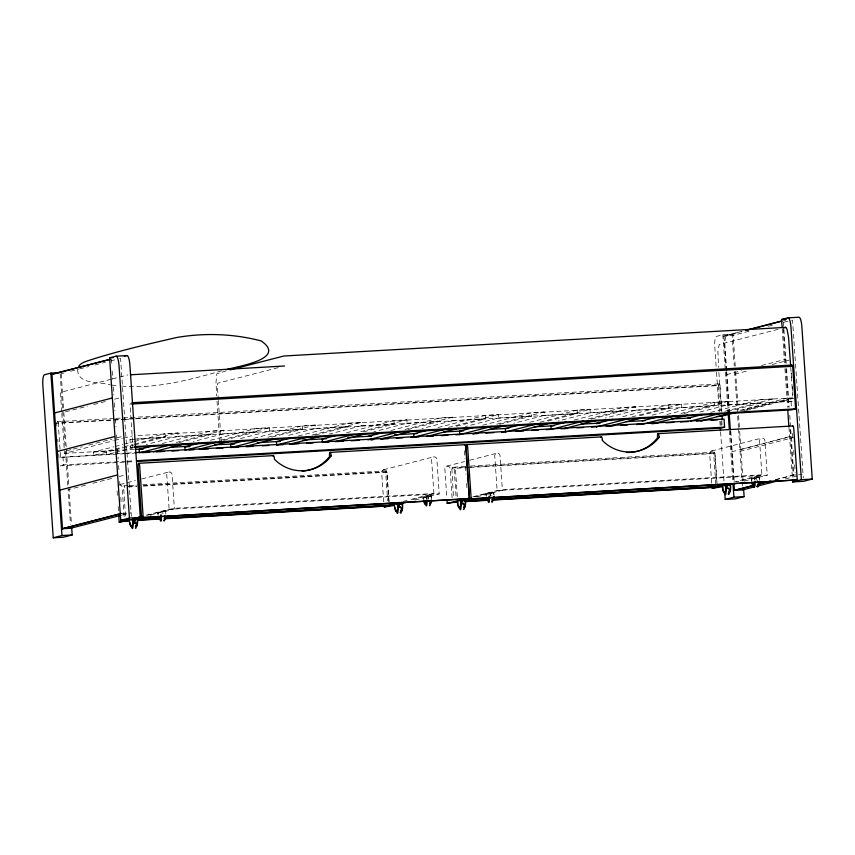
<?xml version="1.0" encoding="UTF-8"?>
<svg xmlns="http://www.w3.org/2000/svg" width="855" height="855" viewBox="0 0 855 855"><rect width="100%" height="100%" fill="white"/><g stroke="black" fill="none" stroke-linecap="round" stroke-linejoin="round"><path stroke-width="0.64" stroke-dasharray="4.28 3.21" d="M77.581 369.659C77.848 385.21 100.42 381.383 110.413 384.942M128.058 485.587L124.061 485.811L123.622 486.955L125.546 517.019M387.037 472.772L386.257 470.849L385.765 473.093L387.657 500.741M465.366 466.338L451.793 467.439L453.535 498.305M715.026 454.048L714.246 452.135L713.754 454.379L715.913 485.971M741.456 449.281L789.56 436.584M726.28 370.632L723.929 336.036L741.798 331.398M726.558 374.618L741.445 370.749M761.516 365.534L785.296 359.367M740.024 410.325L787.594 397.96M731.816 451.782L791.217 436.488M775.303 479.751L793.183 475.102L789.924 427.211M61.496 373.582L64.082 372.919M70.538 371.262L78.286 369.264M79.568 368.933L88.61 366.603M95.065 364.946L105.4 362.285M110.562 360.949L117.017 359.292M111.129 379.235L60.929 392.274L60.449 393.524L61.71 412.142M112.4 378.904L127.758 374.95M221.669 370.846C188.528 380.08 154.285 389.549 119.508 385.851M65.418 411.832L87.37 406.178M93.826 404.522L108.029 400.867M114.485 399.2L119.647 397.874M226.319 370.835L216.828 373.806L216.005 382.035L216.657 395.918M278.196 367.65L218.046 383.136L217.277 384.568L218.271 399.2M66.754 450.745L71.916 449.42M73.209 449.089L82.251 446.759M88.706 445.092L111.952 439.107M117.114 437.781L122.276 436.445M61.806 413.478L64.52 453.374L113.266 440.827M114.549 440.496L122.244 438.519M123.526 438.188L132.504 435.879M721.802 411.757L719.985 385.156L58.236 422.926L60.587 457.361L125.61 453.171M133.198 447.454L130.537 447.603L129.981 439.481L165.304 436.991L165.068 433.613L177.915 432.876L178.139 436.264L146.216 444.482M114.089 450.179L93.526 455.48L93.291 452.092L113.801 446.812M115.083 446.481L122.778 444.504M124.05 444.173L133.027 441.864M134.31 441.533L165.068 433.613M93.291 452.092L106.138 451.355L113.833 449.377M115.115 449.046L122.799 447.069M124.082 446.738L133.059 444.429M134.342 444.098L177.915 432.876M115.372 449.848L133.369 445.22M134.652 444.889L165.304 436.991M126.166 461.294L63.516 464.864L59.561 465.89L126.134 462.085M130.537 447.603L132.91 446.994L130.013 404.436A4.713 1.112 86.7 0 1 130.43 403.036M114.078 452.755L106.373 454.742L106.138 451.355M115.372 452.423L133.359 447.796M162.151 443.542L210.854 430.995L223.7 430.268L223.935 433.645L193.283 441.543M176.28 442.473L223.7 430.268M179.155 442.601L211.089 434.383L210.854 430.995M210.501 440.261L256.639 428.387L269.485 427.65L269.72 431.038L237.786 439.256M220.782 440.197L269.485 427.65M223.647 440.325L256.874 431.764L256.639 428.387M253.721 438.316L302.424 425.769L315.271 425.042L315.506 428.419L286.136 435.986M267.85 437.247L315.271 425.042M272.008 437.044L302.659 429.157L302.424 425.769M85.489 485.18L68.09 489.659L70.452 524.254M92.949 483.257L114.217 477.785M119.112 476.524L125.097 474.985M298.224 436.029L348.209 423.161L361.056 422.423L361.291 425.811L329.357 434.03M119.999 484.539L135.347 480.585M141.748 478.939L168.627 472.024M312.353 434.971L361.056 422.423M315.217 435.099L348.445 426.538L348.209 423.161M735.236 366.111L733.056 334.155L722.849 334.743L716.501 336.378A10.014 2.373 86.7 0 0 714.812 347.141L716.169 367.009M346.574 432.758L393.995 420.542L406.841 419.816L407.076 423.193L373.849 431.754M723.929 336.036L742.001 331.387M733.056 334.155L726.707 335.791A10.014 2.373 86.7 0 0 725.029 346.564L726.654 370.397M748.948 331.248L732.158 335.566L734.242 366.164M768.314 326.257L773.476 324.932M783.811 322.271L790.266 320.604M360.703 431.69L406.841 419.816M363.578 431.818L394.23 423.93L393.995 420.542M778.093 329.335L719.226 344.501L717.901 351.501L718.521 367.276M390.81 430.546L439.78 417.935L452.626 417.197L452.861 420.585L422.049 428.515M404.939 429.477L452.626 417.197M407.91 429.584L440.015 421.312L439.78 417.935M438.07 427.553L485.565 415.316L498.412 414.59L498.647 417.967L465.377 426.538M448.351 427.479L498.412 414.59M456.388 426.271L485.8 418.704L485.565 415.316M122.372 514.945L127.534 513.609M482.648 425.245L531.35 412.709L544.197 411.971L544.432 415.359L513.78 423.246M496.776 424.187L544.197 411.971M146.098 515.223L169.13 509.291L439.224 493.88L436.841 458.857A2.768 2.693 75.6 0 0 431.572 459.167L433.955 494.179L410.977 500.09M499.651 424.315L531.586 416.086L531.35 412.709M147.541 515.212L174.356 508.308L433.913 493.495L408.38 500.079M157.983 515.159L157.79 512.209L165.902 511.108L166.094 514.058M150.149 515.234L174.399 508.992L172.015 473.98A2.768 2.693 75.6 0 0 166.746 474.279L169.13 509.291M165.763 514.079L165.592 511.472L158.143 512.53L158.314 515.138M529.715 422.306L577.136 410.09L589.982 409.363L590.217 412.741L558.283 420.97M539.997 422.231L589.982 409.363M548.002 421.034L577.371 413.478L577.136 410.09M734.787 374.148L747.708 370.824M772.236 364.508L789.026 360.179M574.111 420.051L622.921 407.482L635.767 406.745L636.002 410.133L605.287 418.042M383.542 469.758L433.453 456.901M588.24 418.982L635.767 406.745M591.147 419.1L623.156 410.86L622.921 407.482M622.878 416.663L668.706 404.864L681.553 404.137L681.788 407.514L650.057 415.69M631.898 416.919L681.553 404.137M639.764 415.765L668.941 408.252L668.706 404.864M446.705 466.157L464.618 461.54M469.737 460.225L496.616 453.3M666.836 414.525L714.491 402.256L727.338 401.519L727.573 404.907L698.065 412.505M680.965 413.457L727.338 401.519M683.925 413.564L714.727 405.633L714.491 402.256M710.623 412.431L760.277 399.638L773.123 398.911L773.358 402.288L741.627 410.464M724.751 411.362L773.123 398.911M727.498 411.522L760.512 403.026L760.277 399.638M743.786 410.486L792.831 397.864L791.121 372.769M746.458 410.4L795.524 397.767M403.271 501.393L407.108 500.399M129.981 439.481L793.451 401.145L773.358 402.288M423.813 499.886L423.642 497.279L426.805 496.466L431.091 496.221L431.273 498.828M414.921 500.132L439.224 493.88M423.642 497.279L431.091 496.221M472.804 496.83L497.118 490.567L767.224 475.156L764.83 440.143A2.768 2.693 75.6 0 0 759.561 440.443L761.944 475.455L736.422 482.028M474.258 496.83L502.345 489.594L761.901 474.782L733.814 482.017M476.855 496.851L502.387 490.268L500.004 455.255A2.768 2.693 75.6 0 0 494.735 455.555L497.118 490.567M486.303 496.413L486.132 493.816L493.581 492.747L493.763 495.355M711.531 451.034L761.442 438.188M740.056 451.312L793.461 437.557M751.802 481.162L751.63 478.554L754.794 477.742L759.08 477.496L759.261 480.104M744.181 481.087L767.224 475.156M759.08 477.496L751.63 478.554M775.763 479.719L793.846 475.07L790.576 427.179M785.296 478.918L799.5 475.262M119.604 358.619L120.587 358.566L126.935 451.697M783.319 320.743L785.67 320.604M791.559 320.272L792.542 320.219L803.294 477.924M722.935 336.101L733.152 335.513M57.349 421.686L114.602 418.416M115.938 418.341L719.098 383.916M56.836 425.993L56.654 423.332L123.227 419.527M124.563 419.452L133.882 418.918M135.208 418.843L718.403 385.562A4.713 1.112 86.7 0 1 719.985 385.156M792.831 397.864L136.49 435.644M178.139 436.264L211.089 434.383M223.935 433.645L256.874 431.764M269.72 431.038L302.659 429.157M315.506 428.419L348.445 426.538M361.291 425.811L394.23 423.93M407.076 423.193L440.015 421.312M452.861 420.585L485.8 418.704M498.647 417.967L531.586 416.086M544.432 415.359L577.371 413.478M590.217 412.741L623.156 410.86M636.002 410.133L668.941 408.252M681.788 407.514L714.727 405.633M727.573 404.907L760.512 403.026M64.52 453.374L113.704 450.574M115.03 450.5L133.637 449.431M126.935 453.097L133.604 452.712M60.587 457.361L123.505 453.77M124.819 453.695L134.043 453.161M127.491 461.219L134.16 460.834M127.459 462.01L134.117 461.636M129.394 485.512L137.377 485.052M142.7 484.753L386.257 470.849M470.688 466.028L714.246 452.135M127.31 486.538L136.629 486.014M143.277 485.629L386.845 471.736L388.972 501.543M452.06 467.097L452.637 467.974L465.943 467.215M467.279 467.14L714.833 453.011L717.046 483.706M128.72 486.955L136.715 486.495M143.362 486.121L386.952 472.216L389.014 501.821M468.69 467.557L455.384 468.316L457.436 497.92M470.026 467.482L714.94 453.503L717.003 483.107M121.891 513.417L131.104 512.893M792.2 475.166L797.373 474.867M798.549 474.803L802.076 474.6M165.902 511.108L160.954 511.397L161.157 514.336A7.364 1.742 86.7 0 1 161.082 515.64M165.592 511.472L161.306 511.718L161.488 514.325M493.581 492.747L489.295 492.993L489.477 495.601M111.695 385.135L118.204 385.733M124.061 485.811L124.841 487.735M452.637 467.974L452.829 469.01M791.548 373.336L791.912 378.626M792.457 386.578L792.991 394.518M790.757 367.479L791.035 371.444M791.067 401.754L791.463 407.557M792.489 433.464L793.013 441.276M793.632 450.393L794.081 456.901M794.616 464.703L795.15 472.516M783.415 322.079L786.226 363.311M786.589 368.633L789.218 407.215M789.764 415.199L790.49 425.843M783.212 328.758L785.563 363.354M785.927 368.676L788.556 407.258M782.218 328.822L784.58 363.407M784.943 368.729L787.573 407.311M788.93 427.265L792.425 478.544M759.582 480.083L759.39 477.143L754.441 477.421L754.58 479.388M756.354 479.922L756.215 477.956L751.278 478.244L751.481 481.183M754.794 477.742L754.976 480.35M735.599 371.433L738.228 410.015M738.592 415.338L739.586 429.969M739.682 431.305L743.038 480.521M734.605 371.487L738.421 427.361M738.506 428.697L742.044 480.585M742.14 481.91L742.407 485.907M726.739 371.722L729.454 411.447M730.801 431.315L734.231 481.632M726.376 371.957L729.091 411.875M730.362 430.493L733.9 482.38M722.849 334.743L725.297 370.685M725.382 372.021L728.107 411.928M729.379 430.557L732.917 482.434M718.884 372.556L721.492 410.86M721.748 420.788L722.069 425.427M718.403 385.562L720.124 410.827M720.851 421.472L721.118 425.459M716.533 372.299L719.237 412.035M719.867 421.301L720.145 425.277M720.594 431.893L724.025 482.22M711.691 483.118L709.65 453.3A2.768 2.693 75.6 0 1 714.919 453M494.083 495.344L493.891 492.395L488.942 492.672L489.146 495.622M490.92 496.157L490.717 493.207L485.779 493.495L485.907 495.451M490.407 493.57L490.588 496.178M464.404 450.884L464.938 458.697M465.473 466.509L466.007 474.311M466.627 483.428L467.065 489.936M454.197 469.192L456.175 498.155M452.124 497.941L450.093 468.113A2.768 2.693 75.6 0 0 444.824 468.412L446.855 498.241M431.593 498.807L431.401 495.857L426.453 496.146L426.656 499.085M428.366 498.636L428.227 496.68L423.289 496.958L423.417 498.925M427.917 497.033L428.099 499.641M426.805 496.466L426.987 499.064M383.703 501.842L381.661 472.013A2.768 2.693 75.6 0 1 386.93 471.714M218.367 400.535L221.263 443.104M217.02 401.198L219.724 440.817M162.728 511.931L162.867 513.898M127.032 453.022L131.339 516.281M124.135 516.655L122.105 486.826A2.768 2.693 75.6 0 0 119.935 484.806M111.364 359.089L111.642 363.086M112.176 371.07L112.721 379.054M113.266 387.026L113.811 395.01M114.356 402.994L114.901 410.977M115.446 418.961L115.991 426.944M116.537 434.928L117.082 442.911M117.53 449.559L118.172 458.868M118.621 465.526L119.069 472.174M119.711 481.493L120.16 488.141M120.801 497.45L121.25 504.108M117.103 491.016L117.541 497.503M118.161 506.577L118.514 511.771M61.197 373.859L63.73 411.116M63.826 412.441L71.446 524.201M60.203 373.924L65.279 448.415M65.461 451.077L67.823 485.672M62.96 456.741L63.516 464.864M57.745 439.288L57.926 441.95M58.739 453.92L59.016 457.906M56.654 423.332A4.713 1.112 86.7 0 1 58.236 422.926M757.038 480.788A3.206 0.759 86.7 0 1 757.637 480.959M491.732 495.889A3.206 0.759 86.7 0 1 491.935 495.943M160.099 515.319A3.206 0.759 86.7 0 1 160.847 515.127"/><path stroke-width="1.28" d="M164.951 517.767L165.165 518.729L165.218 517.67M430.482 502.248L430.503 503.189M331.377 455.544L330.297 457.115A39.138 37.983 75.6 0 1 275.438 460.247L274.466 459.156M78.852 366.175C80.659 363.193 84.164 362.189 87.199 360.981C116.451 351.384 146.558 344.447 176.525 337.533C204.591 332.67 233.714 333.707 261.277 340.953C287.59 359.367 236.172 366.474 226.821 369.52M117.605 474.931L59.861 490.129M109.429 359.463L50.979 374.447M54.602 412.965L112.112 398.035M56.9 451.568L114.41 436.627M745.635 330.404L781.385 321.117M110.071 359.421L51.973 374.394L62.49 528.711L121.228 513.46L120.234 513.513M733.996 483.716L734.445 490.364L754.88 485.052M758.706 484.058L767.651 481.739M109.622 357.828L115.97 356.204L126.839 355.573A10.014 2.373 86.7 0 1 129.907 365.117L140.295 517.414L131.574 519.658L120.705 520.278L109.622 357.828L113.245 357.625M59.829 372.577L50.894 373.09L44.546 374.725A10.014 2.373 86.7 0 0 42.857 385.487L53.245 537.784L63.452 537.207L72.173 534.952L71.713 528.187L61.507 528.775M124.306 356.236L126.839 355.573M230.166 369.841L283.913 356.001L785.766 327.358L787.038 329.25L788.534 337.233L790.672 366.164M170.156 444.921L139.312 452.861L139.076 449.484L153.184 445.85M153.44 451.803L183.002 444.183M215.941 442.313L185.097 450.254L184.862 446.866L198.969 443.232M199.226 449.185L228.787 441.575M244.754 440.624L230.647 444.258L230.882 447.635L260.444 440.026M245.011 446.577L274.573 438.957M289.257 438.337L276.432 441.64L276.667 445.028L283.091 444.653M276.667 445.028L306.229 437.418M289.514 444.29L320.358 436.349M782.133 327.486L781.588 319.481L787.925 317.846L798.794 317.226A10.014 2.373 86.7 0 1 801.872 326.77L812.25 479.067L803.529 481.312L792.66 481.931L792.5 479.676M335.042 435.729L322.217 439.032L322.453 442.409L352.014 434.8M745.881 330.383L782.026 321.074M335.299 441.682L364.861 434.062M783.212 328.021L785.766 327.358M367.607 436.52L380.496 433.196M367.842 439.898L397.564 432.245M380.689 439.171L410.411 431.508M426.517 430.525L413.681 433.827L413.916 437.215L446.096 428.932M62.49 528.711L120.598 513.748M70.73 528.24L121.079 515.276M456.367 428.857L426.763 436.478L433.314 436.082M472.398 427.885L459.573 431.187L459.808 434.575L455.833 434.8M120.705 520.278L129.426 518.034L140.295 517.414M53.245 537.784L61.966 535.54L72.173 534.952M118.781 515.661L119.219 522.149L129.458 519.509M138.414 517.2L142.251 516.206M459.808 434.575L491.935 426.303M129.725 520.492L119.219 522.149M137.377 518.525L143.758 516.88M131.841 519.733L137.153 518.793L137.334 521.4A7.364 1.742 86.7 0 1 135.357 525.921M273.418 455.619L138.692 463.303A3.399 0.802 86.7 0 0 138.136 466.894L141.588 517.66L469.277 498.636L465.815 447.87A3.399 0.802 86.7 0 0 464.596 444.857M502.216 426.228L472.655 433.838L477.924 433.538M518.183 425.277L505.358 428.579L505.594 431.957L501.639 432.181M505.594 431.957L537.72 423.685M518.44 431.23L548.002 423.61M550.994 426.004L566.405 422.028M583.42 421.098L551.219 429.392L551.069 427.126M564.065 428.654L596.266 420.361M612.693 419.292L596.138 423.556L599.996 423.332M596.373 426.934L629.547 418.394M609.22 426.207L642.394 417.657M642.361 420.831L657.816 416.845M642.586 424.208L674.884 415.893M687.73 415.167L652.867 423.631M702.992 414.397L687.709 418.33L690.284 418.18M690.498 421.055L719.846 413.499M700.79 420.981L733.964 412.431M736.048 412.484L721.855 416.139L716.522 416.438M164.278 517.841L389.239 505.006L399.445 502.377M402.042 502.398L384.055 507.026L394.444 505.412M396.998 504.749L405.954 502.441M396.891 504.61L402.203 503.67L402.384 506.278A7.364 1.742 86.7 0 1 400.407 510.798M134.94 452.637L724.046 419.014L724.602 427.137L721.299 428.12L136.779 461.476M791.388 365.555A4.713 1.112 86.7 0 1 792.681 366.303L795.588 408.861L791.623 409.876L134.534 447.379M446.941 499.534L447.208 503.424L465.131 498.807M465.323 499.128L469.149 498.144M469.277 498.636L141.588 517.66M457.714 501.778L447.208 503.424M460.268 501.116L471.746 498.166M463.699 507.539A7.364 1.742 86.7 0 0 465.323 502.687L465.141 500.079L461.967 500.891L462.149 503.499M601.407 436.894L466.68 444.589A3.399 0.802 86.7 0 0 466.125 448.17L469.577 498.935L797.266 479.922L793.803 429.157A3.399 0.802 86.7 0 0 792.585 426.143M492.266 499.128L717.227 486.292L727.434 483.652M731.314 483.342L712.044 488.312L722.432 486.687M724.987 486.035L735.225 483.396M728.749 492.405A7.364 1.742 86.7 0 0 730.373 487.553L730.191 484.945L727.028 485.768L727.199 488.376M734.445 490.364L753.811 485.373M758.984 484.048L770.601 481.055M742.685 489.894L754.302 486.901M756.889 486.239L777.548 480.916M797.266 479.922L469.577 498.935M792.66 481.931L801.381 479.687L812.25 479.067M724.655 491.486L725.2 499.438L733.921 497.193L744.128 496.605L743.668 489.84L733.462 490.417M744.128 496.605L735.407 498.85L725.2 499.438M781.588 319.481L786.418 319.204M130.398 374.8L284.587 366.004M132.033 402.716L791.794 365.064M131.595 404.03L792.681 366.303M134.502 446.588L795.588 408.861M134.962 449.356L142.945 448.907M169.525 447.389L189.457 446.246M214.712 444.803L234.633 443.948M139.076 449.484L142.935 449.26M184.862 446.866L190.002 446.577M257.269 442.655L280.29 441.415M302.531 440.069L326.492 438.701M347.782 437.482L371.743 436.114M394.379 434.832L417.005 433.538M443.627 432.021L463.602 430.877M488.889 429.434L508.864 428.291M534.151 426.848L554.126 425.715M580.748 424.187L599.387 423.129M626.01 421.611L644.927 420.681M671.271 419.025L689.899 417.956M368.9 436.445L371.465 436.296M141.877 452.712L149.593 452.274M156.112 451.91L164.021 451.451M171.919 451.002L178.513 450.628M188.955 450.029L194.085 449.741M201.898 449.292L208.481 448.918M216.39 448.469L222.973 448.084M233.447 447.496L238.588 447.197M246.368 446.759L252.952 446.374M262.175 445.85L268.759 445.476M292.154 444.14L298.737 443.766M306.646 443.318L313.229 442.933M325.018 442.27L328.876 442.046M336.624 441.608L343.25 441.223M351.191 440.774L359.143 440.314M371.059 439.641L373.71 439.491M381.661 439.032L388.277 438.658M396.228 438.198L402.855 437.824M410.795 437.365L419.057 436.916M441.266 435.633L447.892 435.248M485.832 433.09L493.741 432.641M515.875 431.369L523.752 430.92M531.725 430.471L538.361 430.086M546.334 429.638L551.646 429.328M560.944 428.804L567.592 428.419M576.89 427.895L583.527 427.511M591.5 427.062L596.811 426.752M606.11 426.218L614.082 425.769M620.719 425.384L627.367 425.01M636.665 424.475L643.302 424.101M651.275 423.642L657.912 423.268M665.885 422.808L673.858 422.359M680.495 421.975L688.467 421.526M696.44 421.066L703.077 420.692M711.05 420.233L717.687 419.858M370.407 439.759L372.983 439.609M136.821 460.685L724.602 427.137M329.528 456.335L329.506 455.972A3.399 0.802 86.7 0 1 330.073 452.38L464.789 444.696M657.516 437.61L657.495 437.247A3.399 0.802 86.7 0 1 658.061 433.667L792.777 425.972M137.153 518.793L132.867 519.038L133.049 521.646A7.364 1.742 86.7 0 1 130.73 525.569M402.203 503.67L397.917 503.916L398.099 506.523A7.364 1.742 86.7 0 1 396.816 511.429A7.364 1.742 86.7 0 1 394.925 507.336M465.141 500.079L460.856 500.325L461.037 502.922A7.364 1.742 86.7 0 1 459.926 507.752A7.364 1.742 86.7 0 1 458.109 504.963M730.191 484.945L725.906 485.191L726.087 487.799A7.364 1.742 86.7 0 1 724.121 492.32M396.87 504.268L399.338 504.129L399.541 507.068M459.808 500.677L462.277 500.538M724.858 485.544L727.327 485.405M132.333 519.669L134.994 519.519M137.666 519.359L158.955 518.151M464.318 500.72L488.28 499.352M132.386 520.342L135.047 520.193M137.708 520.043L160.334 518.75M164.331 518.525L389.282 505.679L389.239 505.006M464.361 501.393L488.323 500.025M492.32 499.801L717.27 486.965L717.227 486.292M125.813 520.973L128.453 520.823M132.45 520.599L135.111 520.438M137.773 520.289L160.398 518.996M164.395 518.771L388.01 506.01M453.802 502.259L456.442 502.099M465.761 501.575L488.387 500.282M492.384 500.057L715.998 487.286M602.144 440.09L603.427 441.522A39.138 37.983 75.6 0 0 658.286 438.391L659.44 437.183M729.743 490.92L729.636 492.053M464.693 506.042L464.714 507.336L464.5 506.545M801.381 479.687L790.993 327.39A10.014 2.373 86.7 0 0 787.925 317.846M787.754 409.973L788.844 425.94M729.187 413.2L730.277 429.167M728.289 414.59L729.283 429.221M733.002 483.77L733.921 497.193M722.069 415.744L722.347 419.73M720.327 427.928L720.498 430.567M722.742 486.014L722.913 488.611M722.389 485.693L722.593 488.633A7.364 1.742 86.7 0 0 724.484 492.726A7.364 1.742 86.7 0 0 725.756 487.82L725.553 484.871L730.501 484.593L730.694 487.532A7.364 1.742 86.7 0 1 728.727 492.063M659.109 437.204L659.077 436.841A3.399 0.802 86.7 0 0 658.061 433.667M657.848 437.6L656.704 438.797A39.138 37.983 75.6 0 1 626.405 452.434M471.169 498.529L467.706 447.764A3.399 0.802 86.7 0 0 466.68 444.589M457.692 501.137L457.863 503.745M457.34 500.816L457.543 503.766A7.364 1.742 86.7 0 0 459.434 507.849A7.364 1.742 86.7 0 0 460.706 502.943L460.503 500.004L465.451 499.715L465.644 502.665A7.364 1.742 86.7 0 1 463.677 507.186M399.029 504.482L399.21 507.09M394.401 504.407L394.604 507.357A7.364 1.742 86.7 0 0 396.496 511.45A7.364 1.742 86.7 0 0 397.767 506.534L397.564 503.595L402.513 503.306L402.705 506.256A7.364 1.742 86.7 0 1 400.738 510.777M331.12 455.929L331.088 455.565A3.399 0.802 86.7 0 0 330.073 452.38M329.859 456.314L328.715 457.521A39.138 37.983 75.6 0 1 302.104 471.126M143.18 517.254L139.718 466.488A3.399 0.802 86.7 0 0 138.692 463.303M134.288 519.252L134.492 522.202A7.364 1.742 86.7 0 0 134.737 523.42M133.978 519.616L134.16 522.213A7.364 1.742 86.7 0 0 134.406 523.442M129.426 518.034L119.037 365.737A10.014 2.373 86.7 0 0 115.97 356.204M129.351 519.53L129.554 522.48A7.364 1.742 86.7 0 0 131.446 526.573A7.364 1.742 86.7 0 0 132.717 521.668L132.514 518.718L137.463 518.44L137.655 521.379A7.364 1.742 86.7 0 1 136.041 526.242M50.894 373.09L61.966 535.54M754.527 481.622A3.206 0.759 86.7 0 1 754.644 486.89A3.206 0.759 86.7 0 1 753.405 484.208M757.99 482.06A3.206 0.759 86.7 0 1 758.075 486.239A3.206 0.759 86.7 0 1 757.07 486.217M754.901 481.654A7.364 1.742 86.7 0 1 752.047 482.391M759.187 481.408A7.364 1.742 86.7 0 1 757.979 485.009M754.431 482.829A7.364 1.742 86.7 0 1 751.727 482.402M759.518 481.386A7.364 1.742 86.7 0 1 757.968 484.945M725.446 488.6A3.206 0.759 86.7 0 1 725.831 494.137A3.206 0.759 86.7 0 1 724.516 491.657M728 488.6A3.206 0.759 86.7 0 1 729.048 489.284A3.206 0.759 86.7 0 1 729.208 493.602A3.206 0.759 86.7 0 1 728.182 493.666M723.779 491.721A7.364 1.742 86.7 0 1 723.159 489.84M601.033 437.45A3.399 0.802 86.7 0 1 602.422 440.079M460.396 503.723A3.206 0.759 86.7 0 1 460.781 509.259A3.206 0.759 86.7 0 1 459.466 506.78M462.822 504.279A3.206 0.759 86.7 0 1 463.827 503.83A3.206 0.759 86.7 0 1 464.244 508.073A3.206 0.759 86.7 0 1 463.325 509.259M489.028 496.873A3.206 0.759 86.7 0 1 489.146 502.142A3.206 0.759 86.7 0 1 487.906 499.459M492.491 497.311A3.206 0.759 86.7 0 1 492.576 501.49A3.206 0.759 86.7 0 1 491.572 501.468M489.071 496.926A7.364 1.742 86.7 0 1 486.228 497.653M489.402 496.905A7.364 1.742 86.7 0 1 486.548 497.642M493.688 496.659A7.364 1.742 86.7 0 1 492.138 500.218M494.008 496.637A7.364 1.742 86.7 0 1 492.117 499.865M426.538 500.335A3.206 0.759 86.7 0 1 426.656 505.604A3.206 0.759 86.7 0 1 425.416 502.922M430.001 500.784A3.206 0.759 86.7 0 1 430.183 504.332A3.206 0.759 86.7 0 1 429.477 505.679M426.581 500.389A7.364 1.742 86.7 0 1 423.727 501.126M426.912 500.367A7.364 1.742 86.7 0 1 424.668 502.997M424.347 502.152A7.364 1.742 86.7 0 1 424.059 501.105M431.198 500.122A7.364 1.742 86.7 0 1 429.648 503.68M431.519 500.111A7.364 1.742 86.7 0 1 429.627 503.328M397.457 507.325A3.206 0.759 86.7 0 1 397.906 512.594A3.206 0.759 86.7 0 1 396.613 511.194M400.012 507.325A3.206 0.759 86.7 0 1 401.059 508.009A3.206 0.759 86.7 0 1 401.219 512.316A3.206 0.759 86.7 0 1 400.193 512.391M273.044 456.175A3.399 0.802 86.7 0 1 274.434 458.793M132.6 522.918A3.206 0.759 86.7 0 1 132.792 527.973A3.206 0.759 86.7 0 1 131.563 526.317M134.834 523.004A3.206 0.759 86.7 0 1 135.827 522.555A3.206 0.759 86.7 0 1 136.255 526.798A3.206 0.759 86.7 0 1 135.336 527.984M130.409 524.735A7.364 1.742 86.7 0 1 129.875 522.458M161.2 516.217A3.206 0.759 86.7 0 1 161.071 521.016A3.206 0.759 86.7 0 1 159.917 518.173M164.491 516.035A3.206 0.759 86.7 0 1 164.588 520.214A3.206 0.759 86.7 0 1 163.583 520.193M161.082 515.64A7.364 1.742 86.7 0 1 158.228 516.377M161.413 515.618A7.364 1.742 86.7 0 1 158.56 516.356M165.56 516.538A7.364 1.742 86.7 0 1 164.491 518.985M165.881 516.516A7.364 1.742 86.7 0 1 164.481 518.91M130.911 525.408L131.125 526.37L130.911 525.408M136.511 525.088L136.725 526.049L136.511 525.088M159.351 518.087L159.564 519.049L159.351 518.087M395.961 510.285L396.175 511.247L395.961 510.285M401.561 509.965L401.775 510.927L401.561 509.965M424.85 502.836L425.063 503.798L424.85 502.836M458.9 506.694L459.114 507.656L458.9 506.694M487.339 499.373L487.553 500.335L487.339 499.373M492.94 499.053L493.153 500.015L492.94 499.053M723.95 491.561L724.164 492.533L723.95 491.561M752.838 484.112L753.052 485.074L752.838 484.112"/></g></svg>
